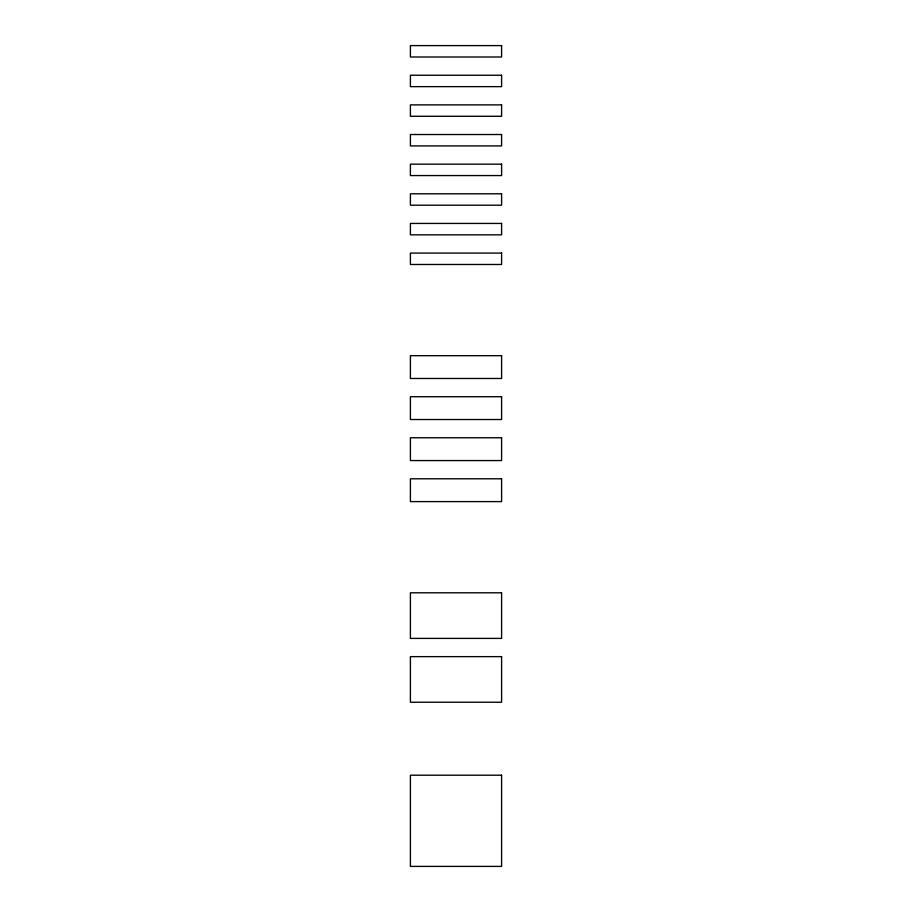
<?xml version="1.0" encoding="UTF-8"?>
<svg xmlns="http://www.w3.org/2000/svg" width="912" height="912" viewBox="0 0 912 912"><rect width="100%" height="100%" fill="white"/><g stroke="black" fill="none" stroke-linecap="round" stroke-linejoin="round"><path stroke-width="1.37" d="M501.6 45.6L410.4 45.6L410.4 57L501.6 57L501.6 45.6M501.6 75.24L410.4 75.24L410.4 86.64L501.6 86.64L501.6 75.24M501.6 104.88L410.4 104.88L410.4 116.28L501.6 116.28L501.6 104.88M501.6 134.52L410.4 134.52L410.4 145.92L501.6 145.92L501.6 134.52M501.6 164.16L410.4 164.16L410.4 175.56L501.6 175.56L501.6 164.16M501.6 193.8L410.4 193.8L410.4 205.2L501.6 205.2L501.6 193.8M501.6 223.44L410.4 223.44L410.4 234.84L501.6 234.84L501.6 223.44M501.6 253.08L410.4 253.08L410.4 264.48L501.6 264.48L501.6 253.08M501.6 355.68L410.4 355.68L410.4 378.48L501.6 378.48L501.6 355.68M501.6 396.72L410.4 396.72L410.4 419.52L501.6 419.52L501.6 396.72M501.6 437.76L410.4 437.76L410.4 460.56L501.6 460.56L501.6 437.76M501.6 478.8L410.4 478.8L410.4 501.6L501.6 501.6L501.6 478.8M501.6 592.8L410.4 592.8L410.4 638.4L501.6 638.4L501.6 592.8M501.6 656.64L410.4 656.64L410.4 702.24L501.6 702.24L501.6 656.64M501.6 775.2L410.4 775.2L410.4 866.4L501.6 866.4L501.6 775.2"/></g></svg>
